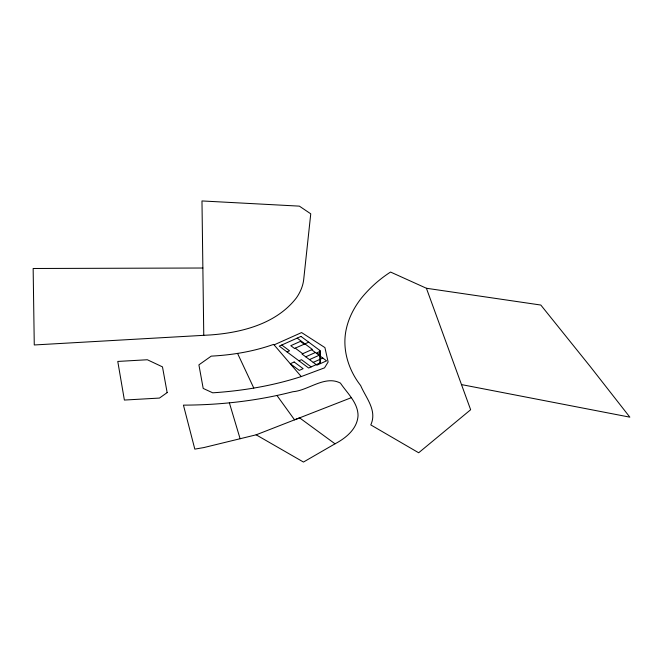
<?xml version="1.0" encoding="UTF-8"?>
<svg xmlns="http://www.w3.org/2000/svg" width="663" height="663" viewBox="0 0 663 663"><rect width="100%" height="100%" fill="white"/><g stroke="black" fill="none" stroke-linecap="round" stroke-linejoin="round"><path stroke-width="0.99" d="M335.022 443.812L303.463 462.053L256.158 434.82L203.814 447.575L194.814 449.124L183.436 405.134C220.265 405.035 257.194 400.908 292.913 391.717C308.494 390.474 324.895 374.918 340.442 383.115C347.155 393.118 357.987 402.607 358.045 415.66C357.266 428.903 345.92 438.086 335.022 443.812L299.601 417.864L294.546 419.845L276.993 395.529M274.084 344.884L301.59 332.569L324.928 347.594L328.127 362.006L324.522 367.849L301.259 376.559C272.642 385.866 242.716 390.83 212.732 392.819L203.193 388.427L198.9 364.857L211.232 356.13C232.431 355.003 253.606 351.506 273.645 344.37L301.259 376.559M287.004 351.912L289.524 350.785L281.767 345.009M308.743 342.183L294.521 348.473L290.784 345.688L300.422 341.379L304.16 344.155M305.726 356.818L315.364 352.501M298.955 360.813L301.474 359.686L311.162 366.896M319.765 351.498L316.897 352.782L319.806 354.945M309.464 359.603L319.102 355.285M313.201 362.379L322.84 358.07M256.158 434.82L351.133 397.75M202.87 268.018L33.15 268.49L34.269 344.967L210.66 334.931C241.829 332.635 276.231 323.875 296.27 298.052A103.171 59.562 0 0 0 303.737 279.181L310.756 213.817L299.361 206.135L201.975 200.947L203.765 335.329M426.408 288.256L470.647 409.734L418.668 452.771L370.791 424.908C377.446 410.414 365.918 397.966 360.655 385.543C349.103 370.783 342.705 351.614 345.564 332.859A187.123 108.036 0 0 1 361.343 298.176C369.631 288.007 379.501 279.131 390.557 272.054L426.408 288.256L540.817 305.046L590.277 366.573L629.85 417.16L461.489 384.59M297.181 338.105L312.348 349.401L301.996 354.034L316.939 365.164L326.577 360.846L311.627 349.724M295.242 348.15L302.709 353.711M237.553 353.404L253.796 388.07M229.373 402.822L240.105 438.732M319.748 350.371L319.897 362.993M167.151 392.612L159.46 398.065L124.379 400.054L117.774 361.434L147.352 359.752L162.476 366.871L167.151 392.612M300.985 336.406L279.247 346.136L308.643 368.023L320.444 362.744L320.304 350.785L300.985 336.406M294.165 361.998L290.311 363.722L299.278 370.393L303.132 368.669L294.165 361.998"/></g></svg>
